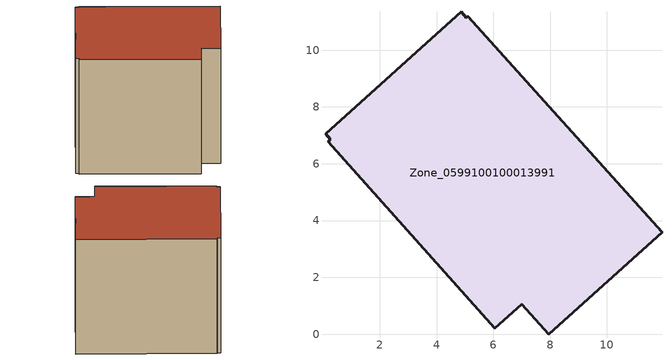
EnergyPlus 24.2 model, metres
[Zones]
Zone_0599100100013991
 floor ground (C_G): 0.09,7.06 4.88,11.35 5.05,11.15 5.1,11.19 11.94,3.58 7.95,0 7,1.05 6.04,0.2 0.18,6.78 0.26,6.86 z0
 wall outside (C_F): 7,1.05 7.95,0 11.94,3.58 5.1,11.19 5.05,11.15 4.88,11.35 0.09,7.06 0.26,6.86 0.18,6.78 6.04,0.2 7,1.05 z0:10.13
 roof outside (C_R): 0.09,7.06 0.26,6.86 0.18,6.78 6.04,0.2 7,1.05 7.95,0 11.94,3.58 5.1,11.19 5.05,11.15 4.88,11.35 z10.13
[BUILDING]
Pand.0599100100013991: North Axis=0; Terrain=City; Loads Convergence Tolerance Value=0.04; Temperature Convergence Tolerance Value=0.4; Solar Distribution=FullExterior; Maximum Number of Warmup Days=25; Minimum Number of Warmup Days=1
[Site:Location]
Rotterdam.The.Hague.AP_ZH_NLD Design_Conditions: Latitude=51.96; Longitude=4.45; Time Zone=1; Elevation=-4.5
[SITE:GROUNDTEMPERATURE:BUILDINGSURFACE]
18, 18, 18, 18, 18, 18, 18, 18, 18, 18, 18, 18
[MATERIAL] Thermal Absorptance=0.9; Solar Absorptance=0.7; Visible Absorptance=0.7
Name | Roughness | Thickness | Conductivity | Density | Specific Heat
G.TI.2015-2018 | MediumSmooth | 0.15 | 0.0428571 | 540 | 1210
F.TI.2015-2018 | Rough | 0.3 | 0.0666667 | 1920 | 840
R.TI.2015-2018 | MediumRough | 0.2 | 0.0333333 | 1500 | 1000
[CONSTRUCTION]
C_G: G.TI.2015-2018
C_F: F.TI.2015-2018
C_R: R.TI.2015-2018
[ZONE]
Zone_0599100100013991: Type=1; Multiplier=1; Ceiling Height=Autocalculate; Volume=Autocalculate; Floor Area=autocalculate; Part of Total Floor Area=Yes
[ZONEINFILTRATION:DESIGNFLOWRATE]
Infil_Zone_0599100100013991: Zone or ZoneList or Space or SpaceList=Zone_0599100100013991; Schedule=AlwaysOn; Design Flow Rate Calculation Method=Flow/Area; Flow Rate per Floor Area=0.0015; Constant Term Coefficient=1; Temperature Term Coefficient=0; Velocity Term Coefficient=0; Velocity Squared Term Coefficient=0
[HVACTEMPLATE:ZONE:IDEALLOADSAIRSYSTEM]
Zone_0599100100013991: Maximum Heating Supply Air Temperature=50; Minimum Cooling Supply Air Temperature=13; Maximum Heating Supply Air Humidity Ratio=0.0156; Minimum Cooling Supply Air Humidity Ratio=0.0077; Heating Limit=NoLimit; Cooling Limit=NoLimit; Dehumidification Control Type=ConstantSensibleHeatRatio; Cooling Sensible Heat Ratio=0.7; Dehumidification Setpoint=60; Humidification Control Type=None; Humidification Setpoint=30; Outdoor Air Method=None; Outdoor Air Flow Rate per Person=0.00944; Outdoor Air Flow Rate per Zone Floor Area=0; Outdoor Air Flow Rate per Zone=0; Demand Controlled Ventilation Type=None; Outdoor Air Economizer Type=NoEconomizer; Heat Recovery Type=None; Sensible Heat Recovery Effectiveness=0.7; Latent Heat Recovery Effectiveness=0.65
[ZONECONTROL:THERMOSTAT]
ThermostatControl_Zone_0599100100013991: Zone or ZoneList=Zone_0599100100013991; Control Type Schedule=DualSetpointControlType; Control 1=Thermostat_Zone_0599100100013991; Temperature Difference Between Cutout And Setpoint=0
[THERMOSTATSETPOINT:DUALSETPOINT]
Thermostat_Zone_0599100100013991: Heating Setpoint Temperature Schedule=HeatingSetpoint_Zone_0599100100013991; Cooling Setpoint Temperature Schedule=CoolingSetpoint_Zone_0599100100013991
[SCHEDULE:COMPACT]
HeatingSetpoint_Zone_0599100100013991: Through: 12/31, For: AllDays, Until: 24:00, 21
CoolingSetpoint_Zone_0599100100013991: Through: 12/31, For: AllDays, Until: 24:00, 24
DualSetpointControlType: Through: 12/31, For: AllDays, Until: 24:00, 4
AlwaysOn: Through: 12/31, For: AllDays, Until: 24:00, 1
